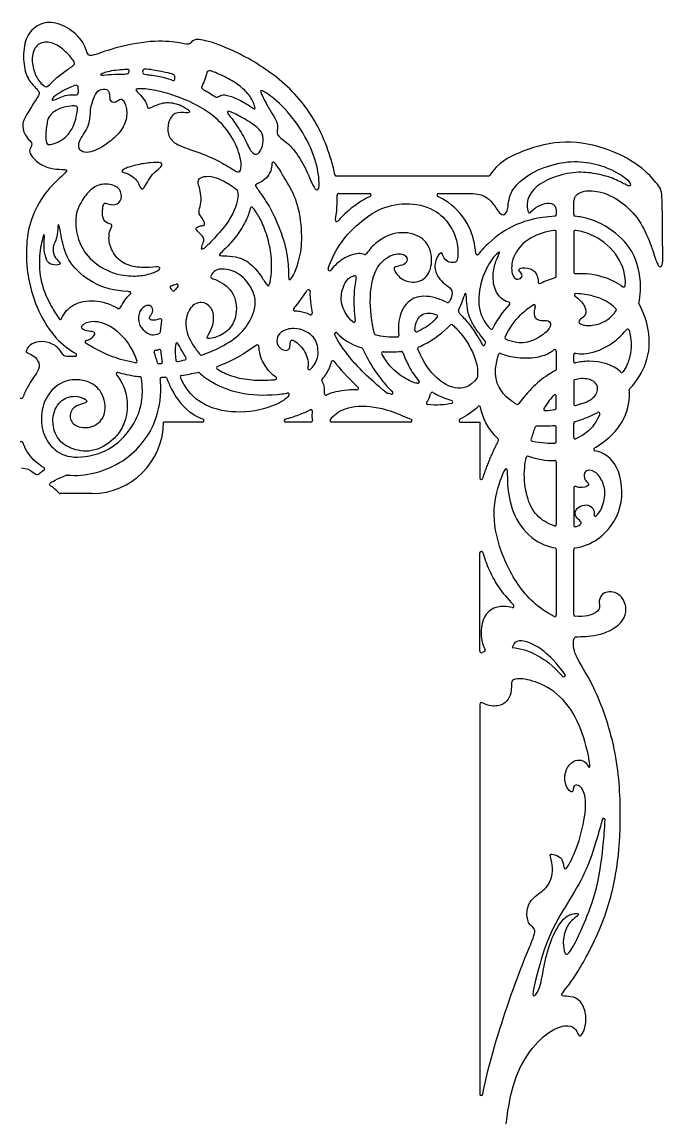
# Model space of a CAD drawing. Header units: millimetres. Extents: x -115 to 95, y -178 to 100.
# Drawn here: x -67.2 to -24.1, y 26.2 to 99.8 of the extents above; entities that cross this region are included whole.
import ezdxf

# ---------------------------------------------------------------- set-up
doc = ezdxf.new("R2010")
doc.units = ezdxf.units.MM
doc.header["$MEASUREMENT"] = 0
doc.layers.add('Layer 03', color=5, linetype='Continuous')

msp = doc.modelspace()

# ---------------------------------------------------------------- linework, layer by layer
at = {"layer": 'Layer 03'}
for p, q in [((-35.83, 89.422), (-46.052, 89.422)), ((-45.898, 88.254), (-43.817, 88.254)), ((-39.184, 88.254), (-37.093, 88.254)), ((-31.261, 87.069), (-31.261, 86.836)), ((-30.093, 86.823), (-30.093, 87.384)), ((-31.261, 82.704), (-31.261, 85.673)), ((-30.093, 85.673), (-30.093, 82.975)), ((-31.261, 77.66), (-31.261, 76.445)), ((-30.093, 76.959), (-30.093, 77.413)), ((-30.093, 75.627), (-30.093, 74.108)), ((-31.261, 73.824), (-31.261, 74.622)), ((-55.059, 72.888), (-57.681, 72.888)), ((-47.765, 72.888), (-49.457, 72.888)), ((-41.069, 72.888), (-46.379, 72.888)), ((-37.705, 72.888), (-36.402, 72.888)), ((-36.402, 72.888), (-36.402, 69.125)), ((-31.261, 71.562), (-31.261, 72.545)), ((-30.093, 71.853), (-30.093, 72.816)), ((-31.261, 70.2), (-31.261, 66.001)), ((-62.481, 68.088), (-64.638, 68.088)), ((-30.093, 68.462), (-30.093, 65.953)), ((-36.402, 57.473), (-36.402, 64.094)), ((-31.261, 64.333), (-31.261, 59.898)), ((-30.093, 59.93), (-30.093, 64.326)), ((-36.402, 53.926), (-36.402, 27.708))]:
    msp.add_line(p, q, dxfattribs=at)
for centre, radius, start, end in [((-46.052, 89.522), 0.1, 191.09359, 270), ((-35.83, 89.522), 0.1, 270, 325.86606), ((-45.898, 88.154), 0.1, 90, 181.51904), ((-43.817, 88.154), 0.1, 295.4309, 90), ((-39.184, 88.154), 0.1, 90, 244.31079), ((-46.022, 86.471), 0.1, 170.48148, 318.99878), ((-31.361, 86.836), 0.1, 273.88116, 360), ((-29.993, 86.823), 0.1, 180, 264.31868), ((-31.361, 85.673), 0.1, 0, 97.48976), ((-29.993, 85.673), 0.1, 81.92294, 180), ((-44.128, 84.251), 0.1, 248.61077, 325.12643), ((-36.578, 84.234), 0.1, 184.1272, 321.97817), ((-54.411, 82.651), 0.1, 156.37478, 253.47026), ((-46.511, 83.161), 0.1, 162.91732, 323.15027), ((-44.823, 82.63), 0.1, 347.59125, 102.98855), ((-31.361, 82.704), 0.1, 287.24032, 360), ((-29.993, 82.975), 0.1, 180, 274.39683), ((-57.143, 81.955), 0.1, 107.09279, 227.01116), ((-57.012, 81.8), 0.1, 213.19463, 323.34925), ((-56.789, 82.07), 0.1, 316.99355, 108.86903), ((-47.928, 81.693), 0.1, 358.60554, 146.28621), ((-32.384, 82.306), 0.1, 179.93769, 295.15697), ((-26.724, 82.071), 0.1, 234.17374, 355.68056), ((-59.982, 81.553), 0.1, 312.05506, 87.67065), ((-29.946, 81.426), 0.1, 88.93503, 238.25096), ((-60.678, 80.611), 0.1, 239.81884, 334.48039), ((-48.839, 80.453), 0.1, 141.12583, 266.52444), ((-38.561, 81.015), 0.1, 243.21131, 329.43576), ((-34.474, 80.847), 0.1, 315.87477, 74.9259), ((-32.767, 80.683), 0.1, 337.74318, 122.41983), ((-27.319, 80.436), 0.1, 325.24771, 45.9161), ((-25.608, 80.857), 0.1, 167.77863, 210.68469), ((-64.625, 79.885), 0.1, 214.69713, 339.14418), ((-57.893, 79.73), 0.1, 350.21644, 108.90217), ((-47.785, 80.2), 0.1, 246.39104, 11.78923), ((-44.886, 79.691), 0.1, 225.84516, 7.68941), ((-39.342, 80.009), 0.1, 317.77741, 69.37986), ((-57.983, 78.964), 0.1, 298.08187, 356.12691), ((-46.081, 78.801), 0.1, 42.53719, 207.46257), ((-43.402, 78.839), 0.1, 193.88163, 254.41104), ((-40.67, 79.053), 0.1, 177.24896, 294.07395), ((-38.304, 79.346), 0.1, 48.24941, 134.71583), ((-35.619, 79.229), 0.1, 224.97537, 333.11412), ((-26.461, 79.038), 0.1, 15.96963, 141.46231), ((-62.851, 78.273), 0.1, 105.06248, 238.68292), ((-51.364, 77.979), 0.1, 2.29614, 126.53459), ((-41.955, 78.704), 0.1, 275.22161, 6.29947), ((-34.615, 78.547), 0.1, 154.73632, 246.07447), ((-63.62, 77.403), 0.1, 270.02906, 58.4551), ((-58.214, 77.619), 0.1, 94.97145, 199.99193), ((-57.97, 77.673), 0.1, 5.12261, 111.7579), ((-55.138, 77.491), 0.1, 220.95009, 289.31082), ((-44.378, 77.789), 0.1, 22.98422, 72.82909), ((-42.912, 77.521), 0.1, 85.89502, 208.00866), ((-41.681, 77.542), 0.1, 19.34058, 96.73371), ((-40.489, 77.843), 0.1, 111.89024, 202.05233), ((-35.052, 77.41), 0.1, 68.31839, 163.49456), ((-31.361, 77.66), 0.1, 0, 125.90828), ((-29.993, 77.413), 0.1, 80.47531, 180), ((-59.559, 76.97), 0.1, 260.35262, 20.48609), ((-57.995, 76.901), 0.1, 194.13124, 274.01747), ((-57.862, 76.911), 0.1, 274.90584, 11.02779), ((-56.756, 77.064), 0.1, 187.08102, 280.50205), ((-56.256, 77.168), 0.1, 283.03347, 32.95065), ((-54.015, 76.535), 0.1, 110.30446, 238.72257), ((-46.286, 76.902), 0.1, 37.20628, 164.1498), ((-29.993, 76.959), 0.1, 180, 282.99748), ((-60.761, 76.123), 0.1, 73.38446, 218.94987), ((-59.264, 75.82), 0.1, 8.15493, 84.24134), ((-57.801, 75.794), 0.1, 93.00901, 185.58864), ((-57.558, 75.809), 0.1, 19.90695, 94.09545), ((-56.452, 75.929), 0.1, 98.27951, 203.44659), ((-55.358, 76.134), 0.1, 48.93444, 103.0875), ((-50.18, 75.841), 0.1, 275.15363, 58.21278), ((-47.88, 76.504), 0.1, 167.47269, 311.35776), ((-31.361, 76.445), 0.1, 297.73048, 0), ((-26.857, 76.323), 0.1, 225.82497, 324.48455), ((-46.943, 75.702), 0.1, 135.12924, 210.73962), ((-44.67, 75.163), 0.1, 270.36614, 46.68547), ((-40.575, 75.591), 0.1, 261.39354, 42.09381), ((-29.993, 75.627), 0.1, 108.80278, 180), ((-26.257, 75.047), 0.1, 136.904, 186.63383), ((-67.238, 74.572), 0.1, 199.19793, 340.80207), ((-49.321, 74.739), 0.1, 320.01339, 99.10675), ((-46.762, 74.798), 0.1, 170.59412, 293.99288), ((-42.615, 74.93), 0.1, 230.83014, 256.45349), ((-42.348, 74.861), 0.1, 254.67325, 48.81766), ((-39.612, 74.791), 0.1, 58.99643, 164.54931), ((-31.361, 74.622), 0.1, 0, 137.38229), ((-47.769, 73.621), 0.1, 349.14815, 117.95864), ((-39.898, 74.174), 0.1, 137.9215, 262.07085), ((-38.319, 74.241), 0.1, 283.74812, 72.73778), ((-36.455, 73.863), 0.1, 11.9427, 134.74545), ((-33.879, 74.168), 0.1, 241.04381, 323.13919), ((-32.005, 73.759), 0.1, 149.26287, 272.45915), ((-31.361, 73.824), 0.1, 278.71568, 360), ((-29.993, 74.108), 0.1, 180, 284.32408), ((-55.059, 72.988), 0.1, 270, 68.20124), ((-49.457, 72.988), 0.1, 105.60994, 270), ((-47.765, 72.988), 0.1, 270, 12.89694), ((-46.379, 72.988), 0.1, 141.1155, 270), ((-41.069, 72.988), 0.1, 270, 69.34058), ((-37.705, 72.988), 0.1, 114.7647, 270), ((-29.993, 72.816), 0.1, 106.32494, 180), ((-28.431, 73.444), 0.1, 336.11431, 117.25543), ((-62.481, 72.888), 4.8, 270, 0), ((-32.589, 72.514), 0.1, 87.09388, 159.17172), ((-31.361, 72.545), 0.1, 0, 95.95668), ((-67.238, 71.478), 0.1, 20.15331, 159.8467), ((-35.238, 71.69), 0.1, 333.07477, 46.82331), ((-32.868, 71.706), 0.1, 162.3528, 259.91653), ((-31.361, 71.562), 0.1, 271.67585, 0), ((-29.993, 71.853), 0.1, 180, 293.07386), ((-28.646, 71.05), 0.1, 121.1597, 261.02747), ((-33.191, 70.494), 0.1, 71.41361, 168.75912), ((-31.361, 70.2), 0.1, 0, 91.03691), ((-65.781, 69.74), 0.1, 300.87876, 59.66272), ((-64.162, 69.225), 0.1, 84.1847, 110.82046), ((-36.302, 69.125), 0.1, 180, 341.92656), ((-29.993, 68.462), 0.1, 64.78343, 180), ((-64.638, 68.188), 0.1, 224.56698, 270), ((-31.361, 66.001), 0.1, 251.72866, 0), ((-29.993, 65.953), 0.1, 180, 285.7678), ((-36.302, 64.094), 0.1, 15.68521, 180), ((-31.361, 64.333), 0.1, 0, 80.36577), ((-29.993, 64.326), 0.1, 98.71548, 180), ((-34.207, 60.522), 0.1, 257.41383, 45.06079), ((-31.361, 59.898), 0.1, 242.38613, 360), ((-29.993, 59.93), 0.1, 180, 263.20473), ((-36.302, 57.473), 0.1, 180, 295.94756), ((-36.141, 57.546), 0.1, 293.1083, 28.96418), ((-30.758, 55.852), 0.1, 221.72462, 35.30915), ((-36.302, 53.926), 0.1, 62.28442, 180), ((-28.08, 46.143), 0.1, 357.20505, 166.0144), ((-36.302, 27.708), 0.1, 180, 349.83919)]:
    msp.add_arc(centre, radius, start, end, dxfattribs=at)
for points, knots in [([(-46.15, 89.503), (-46.214, 89.832), (-46.624, 91.434), (-47.879, 94.194), (-50.798, 96.795), (-53.937, 98.345), (-55.51, 98.693), (-55.789, 98.484), (-55.928, 98.234), (-56.568, 98.401), (-58.423, 98.6), (-61.198, 98.006), (-62.516, 97.482), (-62.799, 97.51), (-63.054, 98.586), (-64.342, 99.606), (-65.504, 99.889), (-66.651, 99.322), (-67.11, 98.273), (-67.11, 96.67), (-66.706, 95.754), (-66.094, 95.201), (-65.981, 94.989), (-66.32, 94.496), (-66.908, 93.518), (-67.238, 92.952), (-67.052, 92.265), (-66.764, 91.878), (-66.443, 91.601), (-66.72, 91.191), (-66.675, 90.891), (-66.088, 90.238), (-65.255, 89.907), (-64.476, 89.875), (-64.119, 89.875), (-64.26, 89.637), (-65.514, 88.555), (-66.602, 86.747), (-66.958, 84.91), (-66.872, 82.544), (-66.128, 80.274), (-65.027, 78.493), (-64.029, 77.771), (-63.568, 77.488)], [8662.187339, 8662.187339, 8662.187339, 8662.187339, 8662.595434, 8664.230189, 8665.864945, 8667.4997, 8669.134455, 8670.76921, 8672.403965, 8674.03872, 8675.673476, 8677.308231, 8678.942986, 8680.577741, 8682.212496, 8683.847251, 8685.482007, 8687.116762, 8688.751517, 8690.386272, 8692.021027, 8693.655782, 8695.290538, 8696.925293, 8698.560048, 8700.194803, 8701.829558, 8703.464313, 8705.099069, 8706.733824, 8708.368579, 8710.003334, 8711.638089, 8713.272844, 8714.9076, 8716.542355, 8718.17711, 8719.811865, 8721.44662, 8723.081375, 8724.716131, 8726.350886, 8727.756677, 8727.756677, 8727.756677, 8727.756677]), ([(-30.093, 87.384), (-30.093, 87.953), (-29.872, 88.314), (-28.927, 88.535), (-27.504, 88.174), (-26.006, 87.012), (-25.127, 85.502), (-24.61, 83.883), (-24.333, 83.204), (-24.05, 83.393), (-24.134, 84.788), (-24.114, 88.347), (-24.278, 88.693), (-25.537, 90.149), (-28.022, 91.45), (-31.043, 91.924), (-33.879, 91.035), (-35.164, 90.327), (-35.747, 89.466)], [8623.251827, 8623.251827, 8623.251827, 8623.251827, 8625.033594, 8626.815362, 8628.597129, 8630.378897, 8632.160664, 8633.942432, 8635.724199, 8637.505967, 8639.287734, 8641.069501, 8642.851269, 8644.633036, 8646.414804, 8648.196571, 8649.978339, 8651.730611, 8651.730611, 8651.730611, 8651.730611]), ([(-43.774, 88.064), (-44.104, 87.907), (-44.861, 87.456), (-45.57, 86.839), (-45.947, 86.406)], [61.46564, 61.46564, 61.46564, 61.46564, 62.479823, 63.878465, 63.878465, 63.878465, 63.878465]), ([(-36.678, 84.226), (-36.723, 84.847), (-37.049, 86.187), (-38.097, 87.427), (-38.979, 87.945), (-39.227, 88.064)], [391.433474, 391.433474, 391.433474, 391.433474, 393.09791, 395.100625, 395.83548, 395.83548, 395.83548, 395.83548]), ([(-46.606, 83.19), (-46.427, 83.773), (-45.777, 85.109), (-44.294, 86.51), (-42.909, 87.428), (-40.838, 87.717), (-39.03, 87), (-38.22, 85.86), (-37.861, 84.877), (-37.873, 83.766), (-38.069, 83.558), (-38.611, 83.662), (-38.877, 83.963), (-38.958, 84.414), (-39.347, 83.94), (-39.509, 83.165), (-39.121, 82.46), (-38.604, 82.034), (-38.273, 81.841), (-38.238, 81.364), (-38.475, 80.964)], [619.71289, 619.71289, 619.71289, 619.71289, 620.711412, 622.159163, 623.606913, 625.054664, 626.502415, 627.950166, 629.397916, 630.845667, 632.293418, 633.741168, 635.188919, 636.63667, 638.08442, 639.532171, 640.979922, 642.427673, 643.875423, 644.935618, 644.935618, 644.935618, 644.935618]), ([(-59.978, 81.653), (-60.007, 81.654), (-60.997, 81.7), (-62.477, 82.127), (-64.126, 83.577), (-64.541, 85.17), (-64.7, 86.249), (-64.793, 86.156), (-64.821, 85.213), (-65.184, 84.705), (-65.049, 83.968), (-64.676, 83.678), (-64.559, 83.435), (-65.234, 83.424), (-65.58, 83.729), (-65.731, 84.538), (-65.7, 85.064), (-65.689, 85.505), (-65.752, 85.558), (-66.089, 84.097), (-65.991, 82.252), (-65.389, 80.936), (-64.894, 80.098), (-64.707, 79.829)], [329.823226, 329.823226, 329.823226, 329.823226, 329.861557, 331.172939, 332.48432, 333.795702, 335.107083, 336.418465, 337.729847, 339.041228, 340.35261, 341.663991, 342.975373, 344.286754, 345.598136, 346.909517, 348.220899, 349.53228, 350.843662, 352.155044, 353.466425, 354.777807, 355.438023, 355.438023, 355.438023, 355.438023]), ([(-31.354, 86.736), (-31.639, 86.717), (-32.815, 86.585), (-34.526, 86.049), (-35.894, 84.883), (-36.395, 84.305), (-36.499, 84.172)], [424.047964, 424.047964, 424.047964, 424.047964, 424.681649, 426.687438, 428.693228, 429.294117, 429.294117, 429.294117, 429.294117]), ([(-25.706, 80.878), (-25.648, 81.147), (-25.511, 82.21), (-25.865, 84.264), (-27.436, 85.852), (-28.855, 86.571), (-29.848, 86.708), (-30.003, 86.723)], [8615.444204, 8615.444204, 8615.444204, 8615.444204, 8616.15978, 8618.16557, 8620.17136, 8622.177149, 8622.538536, 8622.538536, 8622.538536, 8622.538536]), ([(-43.499, 78.815), (-43.69, 79.59), (-43.907, 81.551), (-43.371, 83.484), (-42.268, 84.239), (-41.361, 84.216), (-41.234, 83.67), (-41.605, 83.414), (-42.175, 83.344), (-42.209, 83.135), (-41.733, 82.438), (-40.653, 82.171), (-39.723, 82.752), (-39.542, 84.287), (-40.26, 85.446), (-41.859, 85.77), (-43.174, 85.212), (-43.836, 84.494), (-44.045, 84.194)], [653.566252, 653.566252, 653.566252, 653.566252, 654.810188, 656.215623, 657.621059, 659.026494, 660.43193, 661.837365, 663.2428, 664.648236, 666.053671, 667.459107, 668.864542, 670.269978, 671.675413, 673.080849, 674.486284, 675.301586, 675.301586, 675.301586, 675.301586]), ([(-31.374, 85.772), (-31.946, 85.697), (-33.236, 85.315), (-34.317, 83.954), (-34.273, 82.737), (-33.937, 82.414), (-33.557, 82.576), (-33.544, 82.866), (-33.86, 83.104), (-33.654, 83.297), (-32.764, 83.22), (-32.501, 82.688), (-32.484, 82.351), (-32.484, 82.306)], [162.079559, 162.079559, 162.079559, 162.079559, 162.914089, 164.003648, 165.093207, 166.182765, 167.272324, 168.361883, 169.451442, 170.541, 171.630559, 172.720118, 172.886136, 172.886136, 172.886136, 172.886136]), ([(-26.624, 82.064), (-26.573, 82.733), (-26.96, 84.073), (-28.443, 85.385), (-29.547, 85.711), (-29.979, 85.772)], [146.823554, 146.823554, 146.823554, 146.823554, 147.881017, 148.970576, 149.628503, 149.628503, 149.628503, 149.628503]), ([(-44.164, 84.158), (-44.275, 84.202), (-44.684, 84.264), (-45.522, 83.983), (-46.194, 83.416), (-46.431, 83.101)], [614.917096, 614.917096, 614.917096, 614.917096, 615.901625, 617.90434, 619.43323, 619.43323, 619.43323, 619.43323]), ([(-34.448, 80.943), (-34.51, 80.96), (-34.919, 81.099), (-35.429, 81.691), (-35.567, 82.779), (-35.344, 83.757), (-34.994, 84.375), (-35.179, 84.313), (-35.97, 83.441), (-36.611, 81.435), (-36.377, 80.013), (-35.9, 79.368), (-35.69, 79.158)], [107.37987, 107.37987, 107.37987, 107.37987, 107.565004, 108.654563, 109.744121, 110.83368, 111.923239, 113.012798, 114.102356, 115.191915, 116.281474, 116.936668, 116.936668, 116.936668, 116.936668]), ([(-54.44, 82.555), (-54.328, 82.522), (-53.797, 82.325), (-52.789, 81.591), (-52.7, 79.854), (-53.462, 78.813), (-54.56, 78.457), (-54.875, 78.505), (-54.421, 79.113), (-54.257, 79.847), (-54.412, 80.63), (-55.107, 81.065), (-55.938, 80.688), (-56.334, 79.413), (-55.9, 78.318), (-55.398, 77.637), (-55.214, 77.425)], [-238.493318, -238.493318, -238.493318, -238.493318, -238.107225, -236.686147, -235.265068, -233.84399, -232.422912, -231.001834, -229.580755, -228.159677, -226.738599, -225.317521, -223.896442, -222.475364, -221.054286, -220.36683, -220.36683, -220.36683, -220.36683]), ([(-55.105, 77.397), (-54.592, 77.576), (-53.493, 78.059), (-52.244, 78.982), (-51.579, 80.198), (-51.452, 81.059), (-51.704, 81.871), (-52.482, 82.91), (-53.745, 83.299), (-54.335, 83.075), (-54.503, 82.691)], [-248.889185, -248.889185, -248.889185, -248.889185, -247.793634, -246.482253, -245.170871, -243.85949, -242.548108, -241.236727, -239.925345, -238.719401, -238.719401, -238.719401, -238.719401]), ([(-44.956, 79.62), (-45.12, 79.779), (-45.558, 80.307), (-45.843, 81.253), (-45.483, 82.373), (-45.142, 82.65), (-44.881, 82.719), (-44.845, 82.727)], [65.563785, 65.563785, 65.563785, 65.563785, 66.521094, 68.523809, 70.526524, 72.52924, 72.839586, 72.839586, 72.839586, 72.839586]), ([(-44.725, 82.608), (-44.805, 82.247), (-44.913, 81.339), (-44.864, 80.279), (-44.787, 79.705)], [73.382216, 73.382216, 73.382216, 73.382216, 74.137049, 75.151713, 75.151713, 75.151713, 75.151713]), ([(-29.985, 82.875), (-29.281, 82.929), (-28.149, 82.761), (-27.164, 82.266), (-26.782, 81.99)], [142.825069, 142.825069, 142.825069, 142.825069, 144.948128, 146.611485, 146.611485, 146.611485, 146.611485]), ([(-64.532, 79.85), (-64.461, 80.034), (-64.15, 80.546), (-63.153, 81.133), (-61.78, 81.027), (-60.995, 80.68), (-60.728, 80.525)], [355.81738, 355.81738, 355.81738, 355.81738, 356.537147, 357.836175, 359.135203, 359.810713, 359.810713, 359.810713, 359.810713]), ([(-47.828, 81.69), (-47.835, 81.39), (-47.81, 80.911), (-47.725, 80.405), (-47.687, 80.221)], [87.029614, 87.029614, 87.029614, 87.029614, 87.735149, 88.132978, 88.132978, 88.132978, 88.132978]), ([(-38.606, 80.925), (-38.87, 81.058), (-39.717, 81.391), (-40.928, 81.387), (-41.812, 80.357), (-41.916, 79.256), (-41.856, 78.715)], [645.086108, 645.086108, 645.086108, 645.086108, 645.992095, 648.026803, 650.061511, 651.838084, 651.838084, 651.838084, 651.838084]), ([(-29.999, 81.341), (-29.968, 81.322), (-29.678, 81.129), (-29.241, 80.587), (-29.247, 80.063), (-29.678, 79.811), (-29.796, 79.583), (-29.61, 79.455), (-29.415, 79.414), (-29.219, 79.374), (-28.623, 79.338), (-27.709, 79.753), (-27.288, 80.305), (-27.236, 80.379)], [-95.955775, -95.955775, -95.955775, -95.955775, -95.829565, -94.740006, -93.650448, -92.560889, -91.47133, -90.381771, -90.381771, -90.381771, -89.292213, -88.202654, -88.044155, -88.044155, -88.044155, -88.044155]), ([(-27.249, 80.508), (-27.375, 80.63), (-27.859, 81.035), (-28.7, 81.379), (-29.506, 81.518), (-29.945, 81.526)], [-87.903362, -87.903362, -87.903362, -87.903362, -87.240521, -85.490965, -84.025636, -84.025636, -84.025636, -84.025636]), ([(-57.925, 79.824), (-57.973, 79.808), (-58.257, 79.723), (-58.615, 79.737), (-58.674, 79.946), (-58.361, 80.253), (-58.433, 80.749), (-58.974, 80.762), (-59.405, 80.194), (-59.379, 79.441), (-58.894, 78.886), (-58.361, 78.649), (-57.936, 78.876)], [54.594539, 54.594539, 54.594539, 54.594539, 54.750341, 55.556623, 56.362905, 57.169187, 57.975469, 58.781751, 59.588033, 60.394315, 61.200597, 61.977347, 61.977347, 61.977347, 61.977347]), ([(-47.825, 80.109), (-48.051, 80.208), (-48.391, 80.307), (-48.742, 80.346), (-48.845, 80.353)], [85.0809502, 85.0809502, 85.0809502, 85.0809502, 85.7144295, 85.9813711, 85.9813711, 85.9813711, 85.9813711]), ([(-34.705, 78.59), (-34.703, 78.595), (-34.403, 79.23), (-33.907, 79.947), (-33.128, 80.573), (-32.821, 80.768)], [71.536602, 71.536602, 71.536602, 71.536602, 71.551405, 73.300961, 74.28262, 74.28262, 74.28262, 74.28262]), ([(-32.675, 80.645), (-32.768, 80.416), (-32.781, 79.925), (-32.44, 79.688), (-31.86, 79.751), (-31.601, 79.563), (-31.711, 79.069), (-32.786, 78.304), (-33.728, 78.138), (-34.415, 78.349), (-34.656, 78.456)], [63.335767, 63.335767, 63.335767, 63.335767, 64.243322, 65.33288, 66.422439, 67.511998, 68.601557, 69.691115, 70.780674, 71.377187, 71.377187, 71.377187, 71.377187]), ([(-26.33, 75.115), (-25.817, 75.664), (-25.013, 76.979), (-24.925, 78.901), (-25.382, 80.28), (-25.694, 80.806)], [8607.954545, 8607.954545, 8607.954545, 8607.954545, 8610.256348, 8613.158149, 8615.362775, 8615.362775, 8615.362775, 8615.362775]), ([(-62.877, 78.369), (-62.825, 78.383), (-62.561, 78.472), (-62.284, 78.749), (-62.275, 78.979), (-62.886, 78.997), (-63.191, 79.154), (-63.228, 79.376), (-62.554, 79.803), (-61.055, 79.4), (-59.987, 78.178), (-59.584, 77.323), (-59.465, 77.005)], [-15.945105, -15.945105, -15.945105, -15.945105, -15.648681, -14.349653, -13.050626, -11.751598, -10.45257, -9.153542, -7.854514, -6.555486, -5.256458, -4.469905, -4.469905, -4.469905, -4.469905]), ([(-40.77, 79.058), (-40.745, 79.58), (-40.429, 80.271), (-39.682, 80.244), (-39.306, 80.103)], [47.556573, 47.556573, 47.556573, 47.556573, 49.566643, 51.233719, 51.233719, 51.233719, 51.233719]), ([(-47.814, 76.429), (-47.793, 76.447), (-47.539, 76.682), (-47.192, 77.289), (-47.369, 78.494), (-48.132, 79.048), (-48.889, 79.246), (-49.842, 79.036), (-50.19, 78.307), (-49.778, 77.703), (-49.186, 77.667), (-49.151, 78.186), (-49.137, 78.578), (-48.258, 77.899), (-47.913, 77.057), (-47.957, 76.617), (-47.978, 76.525)], [-232.855126, -232.855126, -232.855126, -232.855126, -232.734462, -231.313384, -229.892306, -228.471228, -227.050149, -225.629071, -224.207993, -222.786915, -221.365836, -219.944758, -218.52368, -217.102602, -215.681524, -215.285387, -215.285387, -215.285387, -215.285387]), ([(-46.007, 78.869), (-45.592, 78.417), (-45.029, 78.103), (-44.389, 77.897), (-44.348, 77.885)], [125.184308, 125.184308, 125.184308, 125.184308, 126.964263, 127.083162, 127.083162, 127.083162, 127.083162]), ([(-40.526, 77.936), (-40.391, 77.99), (-39.659, 78.325), (-38.879, 78.917), (-38.375, 79.417)], [106.680078, 106.680078, 106.680078, 106.680078, 107.044293, 108.646786, 108.646786, 108.646786, 108.646786]), ([(-38.238, 79.421), (-38.023, 79.229), (-37.338, 78.505), (-36.579, 77.097), (-36.537, 76.178), (-36.583, 75.868)], [108.797698, 108.797698, 108.797698, 108.797698, 109.695845, 111.730553, 112.930043, 112.930043, 112.930043, 112.930043]), ([(-29.976, 77.512), (-29.801, 77.483), (-29.121, 77.432), (-28.281, 77.709), (-27.713, 78.061), (-27.286, 78.325), (-26.877, 78.677), (-26.539, 79.1)], [161.75283, 161.75283, 161.75283, 161.75283, 162.553752, 164.559542, 164.559542, 164.559542, 166.068584, 166.068584, 166.068584, 166.068584]), ([(-26.365, 79.065), (-26.321, 78.911), (-26.197, 78.316), (-26.224, 77.431), (-26.55, 76.582), (-26.776, 76.265)], [153.59391, 153.59391, 153.59391, 153.59391, 154.229364, 155.97892, 156.816664, 156.816664, 156.816664, 156.816664]), ([(-63.62, 77.303), (-63.704, 77.302), (-64.082, 77.293), (-64.423, 77.253), (-64.646, 77.86), (-65.461, 78.329), (-66.261, 78.297), (-66.778, 78.016), (-66.933, 77.635), (-66.917, 77.551), (-66.367, 77.364), (-66.011, 76.871), (-66.037, 76.358), (-66.751, 75.462), (-67.054, 74.795), (-67.143, 74.539)], [8728.015729, 8728.015729, 8728.015729, 8728.015729, 8728.349574, 8729.648602, 8730.947629, 8732.246657, 8733.545685, 8734.844713, 8736.143741, 8737.442769, 8738.741797, 8740.040825, 8741.339853, 8742.638881, 8743.387437, 8743.387437, 8743.387437, 8743.387437]), ([(-59.576, 76.871), (-60.116, 76.963), (-61.314, 77.311), (-62.172, 77.757), (-62.791, 78.119), (-62.903, 78.187)], [-4.260232, -4.260232, -4.260232, -4.260232, -3.193598, -1.882216, -1.596672, -1.596672, -1.596672, -1.596672]), ([(-56.172, 77.222), (-56.322, 77.453), (-56.621, 78.017), (-56.795, 78.324), (-56.906, 78.054), (-56.895, 77.369), (-56.855, 77.051)], [-176.63489, -176.63489, -176.63489, -176.63489, -175.787327, -174.366249, -172.94517, -171.911263, -171.911263, -171.911263, -171.911263]), ([(-51.424, 78.06), (-52.219, 77.471), (-53.103, 76.989), (-53.982, 76.653), (-54.05, 76.628)], [-133.359302, -133.359302, -133.359302, -133.359302, -132.147761, -132.047281, -132.047281, -132.047281, -132.047281]), ([(-42.678, 74.853), (-43.925, 75.869), (-45.117, 77.094), (-45.905, 78.248), (-46.169, 78.755)], [130.634287, 130.634287, 130.634287, 130.634287, 131.825082, 132.722173, 132.722173, 132.722173, 132.722173]), ([(-41.946, 78.604), (-42.222, 78.579), (-42.76, 78.597), (-43.21, 78.682), (-43.429, 78.743)], [651.997045, 651.997045, 651.997045, 651.997045, 652.684567, 653.460608, 653.460608, 653.460608, 653.460608]), ([(-57.871, 77.682), (-57.866, 77.625), (-57.84, 77.373), (-57.801, 77.122), (-57.764, 76.93)], [121.7777023, 121.7777023, 121.7777023, 121.7777023, 121.8705471, 122.1904139, 122.1904139, 122.1904139, 122.1904139]), ([(-50.127, 75.926), (-50.356, 76.068), (-50.778, 76.503), (-51.184, 77.232), (-51.258, 77.833), (-51.264, 77.983)], [-127.728168, -127.728168, -127.728168, -127.728168, -126.333441, -124.912363, -124.462792, -124.462792, -124.462792, -124.462792]), ([(-44.286, 77.828), (-44.182, 77.585), (-43.776, 76.764), (-42.987, 75.655), (-42.492, 75.12), (-42.282, 74.937)], [127.170158, 127.170158, 127.170158, 127.170158, 127.721816, 129.127252, 130.120575, 130.120575, 130.120575, 130.120575]), ([(-40.59, 75.492), (-40.602, 75.493), (-40.835, 75.531), (-41.074, 75.626), (-41.384, 75.804), (-41.693, 75.982), (-42.287, 76.385), (-42.832, 77.159), (-43, 77.474)], [137.766549, 137.766549, 137.766549, 137.766549, 137.842989, 139.248425, 139.248425, 139.248425, 140.65386, 141.375355, 141.375355, 141.375355, 141.375355]), ([(-42.904, 77.621), (-42.706, 77.607), (-42.298, 77.595), (-41.898, 77.617), (-41.693, 77.641)], [133.874611, 133.874611, 133.874611, 133.874611, 134.413429, 134.981882, 134.981882, 134.981882, 134.981882]), ([(-41.586, 77.575), (-41.472, 77.249), (-41.154, 76.534), (-40.77, 75.955), (-40.501, 75.658)], [135.116959, 135.116959, 135.116959, 135.116959, 136.180687, 137.520981, 137.520981, 137.520981, 137.520981]), ([(-36.583, 75.868), (-37.072, 75.186), (-38.144, 75.034), (-39.26, 75.724), (-40.173, 76.798), (-40.581, 77.806)], [112.930043, 112.930043, 112.930043, 112.930043, 114.875368, 116.820693, 118.708085, 118.708085, 118.708085, 118.708085]), ([(-35.015, 77.503), (-34.653, 77.359), (-33.744, 77.144), (-32.303, 77.236), (-31.707, 77.534), (-31.467, 77.706), (-31.419, 77.741)], [109.11381, 109.11381, 109.11381, 109.11381, 110.585158, 112.590948, 114.596738, 115.152304, 115.152304, 115.152304, 115.152304]), ([(-47.014, 75.773), (-46.795, 75.992), (-46.576, 76.356), (-46.421, 76.792), (-46.382, 76.93)], [122.740176, 122.740176, 122.740176, 122.740176, 123.589786, 123.962127, 123.962127, 123.962127, 123.962127]), ([(-26.927, 76.252), (-26.937, 76.262), (-27.416, 76.717), (-28.484, 77.088), (-29.669, 76.931), (-29.97, 76.861)], [156.988858, 156.988858, 156.988858, 156.988858, 157.054571, 159.956373, 160.94109, 160.94109, 160.94109, 160.94109]), ([(-60.839, 76.06), (-60.728, 75.924), (-60.372, 75.404), (-60.069, 74.459), (-60.14, 73.142), (-60.531, 72.366), (-60.756, 72.074)], [246.667085, 246.667085, 246.667085, 246.667085, 247.158515, 248.457543, 249.756571, 250.674991, 250.674991, 250.674991, 250.674991]), ([(-59.254, 75.92), (-59.363, 75.931), (-59.88, 75.994), (-60.368, 76.11), (-60.732, 76.219)], [284.460056, 284.460056, 284.460056, 284.460056, 284.685006, 285.5393, 285.5393, 285.5393, 285.5393]), ([(-49.244, 74.675), (-49.44, 74.441), (-50.156, 73.938), (-52.485, 73.37), (-55.081, 73.898), (-56.108, 75.029), (-56.459, 75.693), (-56.544, 75.89)], [236.011019, 236.011019, 236.011019, 236.011019, 237.04122, 238.462298, 239.883377, 241.304455, 241.906248, 241.906248, 241.906248, 241.906248]), ([(-55.293, 76.21), (-55.033, 75.984), (-54.207, 75.387), (-52.377, 74.669), (-50.428, 74.682), (-49.463, 74.817), (-49.337, 74.838)], [231.898686, 231.898686, 231.898686, 231.898686, 232.707161, 234.128239, 235.549317, 235.768255, 235.768255, 235.768255, 235.768255]), ([(-54.067, 76.449), (-53.752, 76.258), (-52.925, 75.879), (-52.185, 75.763), (-51.724, 75.727), (-51.263, 75.692), (-50.763, 75.691), (-50.202, 75.739), (-50.171, 75.742)], [-131.823149, -131.823149, -131.823149, -131.823149, -130.901019, -129.479941, -129.479941, -129.479941, -128.058862, -127.977853, -127.977853, -127.977853, -127.977853]), ([(-33.928, 74.08), (-34.032, 74.138), (-34.67, 74.535), (-35.29, 75.219), (-35.355, 76.137)], [120.108112, 120.108112, 120.108112, 120.108112, 120.349196, 121.577761, 121.577761, 121.577761, 121.577761]), ([(-31.314, 76.357), (-31.439, 76.291), (-32.371, 75.758), (-33.143, 74.982), (-33.799, 74.108)], [116.695316, 116.695316, 116.695316, 116.695316, 117.124568, 119.964828, 119.964828, 119.964828, 119.964828]), ([(-64.722, 71.731), (-64.75, 71.769), (-64.999, 72.135), (-65.279, 73.136), (-64.7, 74.398), (-63.649, 74.735), (-62.749, 74.39), (-62.869, 74.126), (-63.797, 74.005), (-64.089, 73.123), (-63.565, 72.526), (-62.407, 72.44), (-61.437, 73.358), (-61.759, 74.996), (-62.73, 75.714), (-64.222, 75.817), (-65.367, 75.001), (-65.945, 73.732), (-65.902, 72.29), (-65.22, 71.058), (-63.872, 70.344), (-61.477, 70.793), (-59.89, 72.251), (-59.16, 73.812), (-59.1, 74.597), (-59.105, 75.02), (-59.108, 75.278), (-59.124, 75.549), (-59.165, 75.835)], [254.795837, 254.795837, 254.795837, 254.795837, 254.952682, 256.25171, 257.550738, 258.849766, 260.148794, 261.447822, 262.74685, 264.045877, 265.344905, 266.643933, 267.942961, 269.241989, 270.541017, 271.840045, 273.139073, 274.438101, 275.737129, 277.036156, 278.335184, 279.634212, 280.93324, 282.232268, 283.531296, 283.531296, 283.531296, 284.32726, 284.32726, 284.32726, 284.32726]), ([(-64.151, 69.324), (-63.56, 69.264), (-62.215, 69.375), (-60.334, 70.217), (-58.966, 71.522), (-58.063, 73.12), (-57.815, 74.78), (-57.895, 75.724), (-57.901, 75.784)], [283.616873, 283.616873, 283.616873, 283.616873, 284.816721, 286.115749, 287.414777, 288.713805, 290.012833, 290.100132, 290.100132, 290.100132, 290.100132]), ([(-57.464, 75.843), (-57.368, 75.579), (-56.932, 74.573), (-56.134, 73.621), (-55.265, 73.178), (-55.022, 73.081)], [266.351638, 266.351638, 266.351638, 266.351638, 266.82807, 268.249148, 268.755447, 268.755447, 268.755447, 268.755447]), ([(-46.861, 74.814), (-46.834, 74.974), (-46.847, 75.266), (-46.962, 75.538), (-47.029, 75.651)], [121.514681, 121.514681, 121.514681, 121.514681, 122.123983, 122.608211, 122.608211, 122.608211, 122.608211]), ([(-29.968, 74.011), (-29.685, 74.083), (-28.969, 74.305), (-28.407, 74.84), (-28.518, 75.669), (-29.4, 75.864), (-29.884, 75.77), (-30.025, 75.721)], [-81.54557, -81.54557, -81.54557, -81.54557, -80.745101, -79.322491, -77.899881, -76.477272, -75.911, -75.911, -75.911, -75.911]), ([(-44.67, 75.063), (-44.886, 75.061), (-45.697, 75.024), (-46.349, 74.872), (-46.721, 74.707)], [119.288829, 119.288829, 119.288829, 119.288829, 119.806088, 121.29931, 121.29931, 121.29931, 121.29931]), ([(-39.973, 74.241), (-39.888, 74.335), (-39.8, 74.524), (-39.728, 74.747), (-39.709, 74.817)], [76.158106, 76.158106, 76.158106, 76.158106, 77.003677, 77.398934, 77.398934, 77.398934, 77.398934]), ([(-31.434, 74.69), (-31.64, 74.466), (-31.868, 74.176), (-32.068, 73.848), (-32.091, 73.81)], [-7.7253031, -7.7253031, -7.7253031, -7.7253031, -7.076011, -6.9922796, -6.9922796, -6.9922796, -6.9922796]), ([(-28.697, 71.136), (-28.663, 71.157), (-27.972, 71.582), (-26.802, 72.592), (-26.314, 74.105), (-26.339, 74.889), (-26.356, 75.035)], [8601.227875, 8601.227875, 8601.227875, 8601.227875, 8601.380755, 8604.282556, 8607.184358, 8607.86775, 8607.86775, 8607.86775, 8607.86775]), ([(-49.484, 73.084), (-49.16, 73.175), (-48.532, 73.38), (-48.036, 73.593), (-47.816, 73.709)], [192.309184, 192.309184, 192.309184, 192.309184, 192.893991, 193.515245, 193.515245, 193.515245, 193.515245]), ([(-46.456, 73.051), (-46.35, 73.184), (-45.965, 73.63), (-44.698, 74.11), (-42.597, 73.789), (-41.506, 73.26), (-41.034, 73.082)], [82.425538, 82.425538, 82.425538, 82.425538, 83.359375, 85.394083, 87.42879, 88.841853, 88.841853, 88.841853, 88.841853]), ([(-35.169, 71.763), (-35.253, 71.842), (-35.814, 72.41), (-36.194, 73.116), (-36.357, 73.883)], [197.664054, 197.664054, 197.664054, 197.664054, 198.045819, 200.317882, 200.317882, 200.317882, 200.317882]), ([(-47.671, 73.602), (-47.677, 73.57), (-47.71, 73.362), (-47.701, 73.16), (-47.667, 73.01)], [188.965612, 188.965612, 188.965612, 188.965612, 189.14985, 190.150011, 190.150011, 190.150011, 190.150011]), ([(-30.021, 72.912), (-29.889, 72.951), (-29.354, 73.122), (-28.843, 73.344), (-28.477, 73.533)], [51.223354, 51.223354, 51.223354, 51.223354, 51.562619, 52.610183, 52.610183, 52.610183, 52.610183]), ([(-28.339, 73.403), (-28.654, 72.694), (-29.18, 72.163), (-29.75, 71.847), (-29.954, 71.761)], [47.280999, 47.280999, 47.280999, 47.280999, 49.028573, 49.926185, 49.926185, 49.926185, 49.926185]), ([(-32.682, 72.55), (-32.777, 72.301), (-32.871, 72.027), (-32.956, 71.761), (-32.964, 71.736)], [22.8757162, 22.8757162, 22.8757162, 22.8757162, 23.3607783, 23.4110909, 23.4110909, 23.4110909, 23.4110909]), ([(-65.731, 69.826), (-65.801, 69.867), (-66.334, 70.205), (-66.831, 70.779), (-67.092, 71.371), (-67.144, 71.513)], [206.652465, 206.652465, 206.652465, 206.652465, 206.841046, 208.140074, 208.539461, 208.539461, 208.539461, 208.539461]), ([(-60.756, 72.074), (-60.85, 71.954), (-61.311, 71.444), (-62.517, 70.768), (-63.946, 71.069), (-64.519, 71.457), (-64.722, 71.731)], [250.674991, 250.674991, 250.674991, 250.674991, 251.055599, 252.354626, 253.653654, 254.795837, 254.795837, 254.795837, 254.795837]), ([(-30.008, 64.425), (-29.486, 64.505), (-28.246, 64.941), (-26.625, 66.998), (-26.965, 70.155), (-28.105, 70.864), (-28.661, 70.952)], [8595.731137, 8595.731137, 8595.731137, 8595.731137, 8596.782056, 8598.204665, 8599.627275, 8600.98376, 8600.98376, 8600.98376, 8600.98376]), ([(-31.392, 65.906), (-31.478, 65.934), (-31.924, 66.104), (-32.743, 66.628), (-33.349, 68.032), (-33.463, 69.438), (-33.334, 70.286), (-33.289, 70.513)], [-10.373485, -10.373485, -10.373485, -10.373485, -10.028902, -8.606292, -7.183683, -5.761073, -5.256209, -5.256209, -5.256209, -5.256209]), ([(-67.238, 69.802), (-66.877, 69.795), (-66.439, 69.512), (-66.208, 69.324), (-66.074, 69.366), (-65.89, 69.559), (-65.73, 69.654)], [204.281809, 204.281809, 204.281809, 204.281809, 204.854571, 205.427333, 206.000094, 206.445148, 206.445148, 206.445148, 206.445148]), ([(-64.709, 68.118), (-64.928, 68.34), (-65.198, 68.563), (-65.532, 68.701), (-64.877, 69.06), (-64.197, 69.318)], [281.429181, 281.429181, 281.429181, 281.429181, 282.125187, 282.851692, 283.570385, 283.570385, 283.570385, 283.570385]), ([(-31.407, 59.81), (-32.498, 60.38), (-33.986, 61.851), (-35.398, 64.996), (-35.541, 67.624), (-34.689, 69.875), (-34.525, 69.793), (-34.59, 68.346), (-34.081, 66.258), (-32.763, 64.854), (-31.749, 64.501), (-31.344, 64.432)], [118.999306, 118.999306, 118.999306, 118.999306, 120.361861, 121.784471, 123.207081, 124.629691, 126.0523, 127.47491, 128.89752, 130.32013, 131.193353, 131.193353, 131.193353, 131.193353]), ([(-29.966, 65.857), (-29.883, 65.881), (-29.587, 65.989), (-29.532, 66.202), (-29.877, 66.364), (-30.093, 66.892), (-29.64, 67.293), (-29.104, 67.359), (-28.698, 67.054), (-28.738, 66.648), (-28.688, 66.496), (-28.302, 66.78), (-27.887, 68.008), (-28.111, 68.872), (-28.625, 69.654), (-29.386, 69.695), (-29.427, 69.06), (-29.152, 68.831), (-28.977, 68.615), (-29.557, 68.425), (-29.866, 68.512), (-29.95, 68.552)], [-121.030367, -121.030367, -121.030367, -121.030367, -120.572764, -119.150154, -117.727545, -116.304935, -114.882325, -113.459716, -112.037106, -110.614496, -109.191886, -107.769277, -106.346667, -104.924057, -103.501447, -102.078838, -100.656228, -99.233618, -97.811009, -96.388399, -95.795918, -95.795918, -95.795918, -95.795918]), ([(-36.206, 64.121), (-36.097, 63.733), (-35.706, 62.646), (-34.993, 61.448), (-34.136, 60.593)], [-146.7734, -146.7734, -146.7734, -146.7734, -145.320749, -142.695498, -142.695498, -142.695498, -142.695498]), ([(-36.305, 3.191), (-35.641, 3.209), (-34.752, 3.62), (-33.96, 5.094), (-33.443, 10.696), (-34.216, 15.086), (-34.105, 15.181), (-33.771, 15.325), (-33.75, 15.92), (-33.56, 15.92), (-33.369, 15.59), (-33.009, 15.38), (-32.448, 15.44), (-32.078, 15.8), (-31.718, 15.71), (-30.877, 15.89), (-30.266, 16.601), (-30.286, 17.692), (-30.646, 18.283), (-30.737, 18.112), (-30.817, 17.622), (-31.47, 17.293), (-32.556, 17.659), (-33.675, 19.281), (-34.523, 21.71), (-34.832, 24.738), (-34.257, 28.446), (-33.112, 30.697), (-31.531, 32.137), (-30.382, 32.406), (-29.867, 32.008), (-29.802, 31.633), (-29.598, 31.568), (-29.298, 32.116), (-29.223, 33.103), (-29.588, 34.016), (-30.275, 34.305), (-30.974, 34.271), (-30.869, 34.491), (-29.751, 35.885), (-27.914, 39.455), (-27.103, 42.933), (-26.875, 46.283), (-27.128, 50.913), (-28.782, 55.458), (-30.137, 57.233), (-30.134, 58.48), (-29.861, 58.443), (-28.056, 58.527), (-26.361, 59.655), (-26.707, 61.317), (-27.934, 61.612), (-28.454, 61.003), (-28.319, 60.454), (-28.411, 60.102), (-29.345, 59.753), (-30.005, 59.831)], [8508.977054, 8508.977054, 8508.977054, 8508.977054, 8510.428963, 8511.95062, 8513.472277, 8514.993934, 8516.515591, 8518.037248, 8519.558905, 8521.080562, 8522.602219, 8524.123876, 8525.645533, 8527.16719, 8528.688847, 8530.210504, 8531.732161, 8533.253818, 8534.775476, 8536.297133, 8537.81879, 8539.340447, 8540.862104, 8542.383761, 8543.905418, 8545.427075, 8546.948732, 8548.470389, 8549.992046, 8551.513703, 8553.03536, 8554.557017, 8556.078674, 8557.600331, 8559.121989, 8560.643646, 8562.165303, 8563.68696, 8565.208617, 8566.730274, 8568.251931, 8569.773588, 8571.295245, 8572.816902, 8574.338559, 8575.860216, 8577.381873, 8578.90353, 8580.425187, 8581.946844, 8583.468502, 8584.990159, 8586.511816, 8588.033473, 8589.55513, 8591.012749, 8591.012749, 8591.012749, 8591.012749]), ([(-34.228, 60.425), (-34.609, 60.51), (-35.343, 60.515), (-36.129, 59.996), (-36.402, 58.728), (-36.236, 57.969), (-36.085, 57.652), (-36.053, 57.595)], [-142.437805, -142.437805, -142.437805, -142.437805, -141.444354, -140.140284, -138.836214, -137.532144, -137.216116, -137.216116, -137.216116, -137.216116]), ([(-30.676, 55.91), (-31.26, 56.733), (-32.398, 57.804), (-33.446, 58.224), (-34.055, 58.183), (-34.174, 57.855), (-34.233, 57.721)], [60.102572, 60.102572, 60.102572, 60.102572, 60.954229, 62.258299, 63.562368, 64.405457, 64.405457, 64.405457, 64.405457]), ([(-34.233, 57.721), (-33.67, 57.677), (-32.792, 57.44), (-31.513, 56.548), (-30.833, 55.785)], [64.405457, 64.405457, 64.405457, 64.405457, 66.985474, 68.815197, 68.815197, 68.815197, 68.815197]), ([(-36.204, 27.69), (-35.844, 29.699), (-34.016, 35.455), (-32.641, 38.461), (-32.703, 38.853), (-33.181, 39.142), (-33.308, 40.063), (-32.883, 40.964), (-31.822, 41.534), (-31.475, 42.523), (-31.558, 43.308), (-31.724, 43.835), (-31.527, 43.846), (-30.936, 43.67), (-30.757, 43.132), (-30.757, 42.791), (-30.479, 42.874), (-29.688, 44.67), (-29.171, 47.01), (-29.428, 48.313), (-29.921, 48.554), (-30.139, 48.364), (-30.108, 48.019), (-30.302, 48), (-30.636, 48.354), (-30.762, 49.256), (-30.268, 50.097), (-29.659, 50.213), (-29.276, 50.036), (-29.045, 49.58), (-28.949, 49.804), (-29.402, 51.909), (-30.525, 54.202), (-32.309, 55.402), (-33.823, 55.71), (-34.278, 55.534), (-34.287, 55.191), (-34.276, 54.703), (-34.551, 54.07), (-35.117, 53.767), (-35.789, 53.769), (-36.256, 54.015)], [440.861766, 440.861766, 440.861766, 440.861766, 441.728525, 442.894251, 444.059978, 445.225705, 446.391431, 447.557158, 448.722885, 449.888611, 451.054338, 452.220064, 453.385791, 454.551518, 455.717244, 456.882971, 458.048698, 459.214424, 460.380151, 461.545878, 462.711604, 463.877331, 465.043057, 466.208784, 467.374511, 468.540237, 469.705964, 470.871691, 472.037417, 473.203144, 474.368871, 475.534597, 476.700324, 477.86605, 479.031777, 480.197504, 481.36323, 482.528957, 483.694684, 484.86041, 485.918872, 485.918872, 485.918872, 485.918872]), ([(-28.177, 46.168), (-28.246, 45.892), (-28.479, 44.99), (-29.192, 42.751), (-30.292, 40.875), (-31.731, 38.598), (-32.491, 36.069), (-32.914, 34.325), (-32.752, 34.226), (-32.336, 34.749), (-32.092, 36.418), (-31.631, 38.149), (-30.921, 39.395), (-30.298, 39.868), (-29.639, 39.856), (-29.887, 39.632), (-30.522, 39.158), (-30.858, 38.099), (-30.734, 37.252), (-30.584, 36.966), (-30.123, 37.551), (-29.563, 38.778), (-29.285, 39.45)], [44.170463, 44.170463, 44.170463, 44.170463, 45.200897, 46.848778, 48.496659, 50.14454, 51.792421, 53.440302, 55.088183, 56.736064, 58.383945, 60.031826, 61.679707, 63.327588, 64.975469, 66.62335, 68.271231, 69.919112, 71.566993, 73.214874, 74.862755, 76.510636, 76.510636, 76.510636, 76.510636]), ([(-29.285, 39.45), (-29.007, 40.121), (-28.453, 41.58), (-28.091, 44.396), (-27.999, 45.749), (-27.98, 46.139)], [76.510636, 76.510636, 76.510636, 76.510636, 78.158517, 79.806398, 80.837327, 80.837327, 80.837327, 80.837327])]:
    msp.add_open_spline(points, degree=3, knots=knots, dxfattribs=at)
for points, degree in [([(-63.735, 96.882), (-63.843, 96.779), (-64.309, 96.495), (-65.079, 95.885), (-65.468, 95.398), (-65.672, 95.434), (-66.123, 95.814), (-66.504, 96.717), (-66.557, 97.814), (-65.981, 98.486), (-65.132, 98.433), (-64.336, 97.929), (-63.663, 97.115), (-63.628, 96.985), (-63.735, 96.882)], 3), ([(-61.04, 96.516), (-60.846, 96.543), (-60.382, 96.59), (-59.989, 96.616), (-59.995, 96.502), (-60.007, 96.307), (-60.182, 96.289), (-61.219, 96.28), (-61.957, 96.188), (-61.926, 96.282), (-61.546, 96.423), (-61.234, 96.488), (-61.04, 96.516)], 3), ([(-56.922, 96.138), (-56.901, 96.06), (-56.91, 95.825), (-57.102, 95.87), (-57.877, 96.165), (-58.973, 96.261), (-59.107, 96.331), (-59.069, 96.645), (-58.804, 96.63), (-57.666, 96.432), (-57.034, 96.291), (-56.943, 96.215), (-56.922, 96.138)], 3), ([(-53.44, 96.036), (-53.101, 95.859), (-52.489, 95.485), (-51.805, 94.801), (-51.457, 93.964), (-51.56, 93.902), (-52.213, 94.382), (-53.295, 94.883), (-53.836, 94.913), (-54.02, 94.699), (-54.204, 94.74), (-54.684, 95.097), (-55.194, 95.301), (-55.072, 95.536), (-54.827, 96.067), (-54.765, 96.496), (-54.52, 96.547), (-53.778, 96.213), (-53.44, 96.036)], 3), ([(-63.429, 95.409), (-63.414, 95.329), (-63.401, 95.111), (-63.433, 94.861), (-63.721, 94.913), (-64.311, 94.861), (-64.749, 94.671), (-65.16, 94.471), (-65.24, 94.605), (-64.734, 95.01), (-63.985, 95.395), (-63.494, 95.589), (-63.445, 95.489), (-63.429, 95.409)], 3), ([(-61.638, 91.51), (-61.391, 91.676), (-60.765, 92.142), (-60.116, 93.095), (-60.158, 94.132), (-60.426, 94.655), (-60.716, 94.57), (-60.956, 94.323), (-61.323, 94.471), (-61.294, 94.852), (-61.358, 95.177), (-61.626, 95.318), (-62.127, 95.219), (-62.401, 94.616), (-62.593, 94.071), (-62.599, 93.274), (-62.784, 92.635), (-63.155, 92.107), (-63.428, 91.644), (-63.367, 91.142), (-62.887, 90.962), (-62.245, 91.143), (-61.884, 91.343), (-61.638, 91.51)], 3), ([(-57.051, 94.872), (-56.569, 94.712), (-55.475, 94.282), (-53.813, 93.183), (-52.715, 91.504), (-52.39, 90.194), (-52.536, 89.645), (-52.814, 89.708), (-53.82, 90.412), (-55.451, 91.093), (-57.014, 91.574), (-57.405, 92.221), (-57.416, 93.047), (-56.958, 93.784), (-56.076, 93.647), (-55.787, 93.747), (-56.544, 94.257), (-57.59, 94.469), (-58.542, 94.034), (-58.752, 93.934), (-58.812, 94.307), (-59.096, 94.769), (-59.596, 95.204), (-59.518, 95.345), (-58.368, 95.243), (-57.533, 95.032), (-57.051, 94.872)], 3), ([(-50.049, 94.457), (-49.609, 94.059), (-48.557, 92.902), (-47.445, 90.74), (-47.163, 89.004), (-47.252, 88.43), (-47.495, 88.527), (-47.745, 89.02), (-48.262, 90.305), (-49.167, 91.572), (-50.082, 92.132), (-50.04, 92.521), (-49.963, 92.911), (-50.268, 93.466), (-50.642, 94.035), (-51.176, 95.088), (-51.202, 95.293), (-50.49, 94.856), (-50.049, 94.457)], 3), ([(-63.513, 93.604), (-63.552, 93.409), (-63.662, 92.858), (-64.148, 92.094), (-64.747, 91.698), (-65.346, 91.511), (-65.572, 91.571), (-65.637, 92.213), (-65.482, 93.293), (-65.29, 93.567), (-64.779, 93.959), (-64.076, 94.129), (-63.53, 94.169), (-63.428, 94.03), (-63.474, 93.799), (-63.513, 93.604)], 3), ([(-52.326, 93.322), (-51.984, 93.125), (-51.248, 92.664), (-50.947, 92.142), (-50.987, 91.44), (-51.308, 90.808), (-51.77, 90.929), (-52.201, 91.932), (-52.873, 93.055), (-53.495, 93.756), (-53.304, 93.847), (-52.669, 93.52), (-52.326, 93.322)], 3), ([(-58.052, 89.876), (-58.157, 89.788), (-58.42, 89.588), (-58.776, 89.012), (-59.08, 88.487), (-59.225, 88.594), (-59.383, 89.043), (-59.749, 89.422), (-60.215, 89.66), (-60.524, 89.678), (-60.467, 89.886), (-59.566, 90.183), (-58.514, 90.353), (-57.745, 90.365), (-57.788, 90.115), (-57.946, 89.964), (-58.052, 89.876)], 3), ([(-49.295, 88.88), (-49.095, 88.532), (-48.58, 87.613), (-48.299, 85.254), (-48.517, 83.756), (-49.043, 82.487), (-49.291, 82.397), (-49.251, 82.873), (-49.35, 84.381), (-50.005, 86.366), (-50.787, 87.789), (-51.48, 88.719), (-51.539, 88.878), (-51.084, 88.997), (-50.638, 89.422), (-50.391, 89.897), (-50.421, 90.442), (-50.153, 90.313), (-49.778, 89.699), (-49.495, 89.228), (-49.295, 88.88)], 3), ([(-37.093, 88.254), (-36.495, 88.254), (-36.023, 88.062), (-35.576, 87.702), (-35.064, 86.865), (-34.756, 86.771), (-34.49, 87.131), (-34.498, 87.96), (-34.037, 88.82), (-32.848, 89.766), (-30.893, 90.429), (-29.193, 90.417), (-27.659, 89.976), (-26.4, 89.19), (-26.256, 88.88), (-26.286, 88.733), (-26.514, 88.803), (-27.454, 89.312), (-28.612, 89.612), (-29.902, 89.756), (-31.51, 89.386), (-32.782, 88.687), (-33.308, 87.693), (-33.176, 86.971), (-33.044, 86.905), (-32.825, 87.203), (-32.169, 87.609), (-31.55, 87.647), (-31.261, 87.388), (-31.261, 87.069)], 3), ([(-54.361, 85.151), (-54.111, 85.42), (-53.373, 86.224), (-52.883, 87.166), (-52.664, 87.919), (-52.649, 88.383), (-52.913, 88.696), (-53.618, 89.083), (-54.291, 89.422), (-55.013, 89.422), (-55.37, 89.227), (-55.341, 88.894), (-55.201, 88.432), (-55.117, 87.794), (-55.264, 87.22), (-55.327, 86.877), (-55.061, 86.618), (-54.9, 86.249), (-54.95, 86.082), (-55.273, 86.088), (-55.546, 85.915), (-55.445, 85.765), (-55.028, 85.372), (-54.917, 85.15), (-55.087, 84.787), (-55.162, 84.412), (-54.87, 84.613), (-54.61, 84.883), (-54.361, 85.151)], 3), ([(-59.874, 82.712), (-60.286, 82.729), (-61.324, 82.869), (-62.913, 84.01), (-63.513, 85.303), (-63.688, 86.841), (-63.087, 87.967), (-62.412, 88.736), (-61.64, 88.958), (-60.705, 88.778), (-60.395, 88.021), (-60.766, 87.465), (-61.386, 87.502), (-61.664, 87.706), (-61.794, 87.308), (-61.803, 86.548), (-61.451, 86.215), (-61.034, 86.187), (-61.359, 85.761), (-61.377, 84.779), (-60.763, 83.744), (-59.774, 83.281), (-58.534, 83.274), (-57.825, 83.371), (-57.954, 83.067), (-58.849, 82.763), (-59.461, 82.694), (-59.874, 82.712)], 3), ([(-46.121, 86.488), (-46.02, 87.09), (-45.984, 87.638), (-45.998, 88.152)], 3), ([(-51.178, 86.538), (-51.031, 86.257), (-50.751, 85.61), (-50.408, 84.217), (-50.392, 82.927), (-50.55, 81.995), (-50.716, 82.042), (-51.135, 82.761), (-51.877, 83.661), (-52.825, 84.048), (-53.678, 84.072), (-54.026, 84.072), (-53.749, 84.325), (-52.959, 85.115), (-52.16, 86.285), (-51.878, 87.093), (-51.815, 87.406), (-51.635, 87.296), (-51.325, 86.819), (-51.178, 86.538)], 3), ([(-32.342, 82.216), (-32.006, 82.373), (-31.665, 82.505), (-31.331, 82.609)], 3), ([(-57.096, 81.746), (-57.129, 81.796), (-57.167, 81.841), (-57.211, 81.882)], 3), ([(-57.172, 82.051), (-57.058, 82.086), (-56.941, 82.124), (-56.821, 82.165)], 3), ([(-56.716, 82.002), (-56.791, 81.922), (-56.862, 81.834), (-56.932, 81.741)], 3), ([(-48.917, 80.515), (-48.593, 80.917), (-48.288, 81.333), (-48.011, 81.748)], 3), ([(-60.587, 80.568), (-60.399, 80.963), (-60.163, 81.256), (-59.915, 81.479)], 3), ([(-37.291, 81.054), (-37.281, 80.851), (-37.254, 80.34), (-36.925, 79.472), (-36.365, 78.737), (-36, 78.275), (-36.005, 78.219), (-36.122, 77.99), (-36.224, 78.041), (-36.621, 78.79), (-37.287, 79.72), (-37.865, 80.267), (-37.878, 80.405), (-37.555, 81.041), (-37.436, 81.542), (-37.312, 81.557), (-37.3, 81.256), (-37.291, 81.054)], 3), ([(-35.53, 79.183), (-35.228, 79.778), (-34.854, 80.311), (-34.403, 80.777)], 3), ([(-57.883, 78.958), (-57.865, 79.225), (-57.835, 79.48), (-57.794, 79.713)], 3), ([(-39.268, 79.942), (-39.426, 79.768), (-39.6, 79.587), (-39.776, 79.428), (-39.922, 79.337), (-40.07, 79.25)], 5), ([(-40.07, 79.25), (-40.265, 79.137), (-40.451, 79.042), (-40.63, 78.962)], 3), ([(-58.092, 76.876), (-58.152, 77.118), (-58.225, 77.356), (-58.308, 77.585)], 3), ([(-58.223, 77.719), (-58.1, 77.729), (-58.007, 77.766)], 2), ([(-35.342, 76.494), (-35.313, 76.795), (-35.243, 77.118), (-35.148, 77.439)], 3), ([(-57.853, 76.811), (-57.898, 76.807), (-57.943, 76.804), (-57.988, 76.801)], 3), ([(-56.738, 76.965), (-56.569, 76.997), (-56.401, 77.031), (-56.233, 77.07)], 3), ([(-46.206, 76.963), (-45.83, 76.467), (-45.331, 75.923), (-44.602, 75.236)], 3), ([(-57.806, 75.894), (-57.727, 75.898), (-57.646, 75.903), (-57.565, 75.909)], 3), ([(-56.467, 76.028), (-56.116, 76.079), (-55.752, 76.145), (-55.381, 76.232)], 3), ([(-35.355, 76.137), (-35.359, 76.194), (-35.362, 76.252), (-35.352, 76.379), (-35.348, 76.437), (-35.342, 76.494)], 5), ([(-42.374, 74.765), (-42.462, 74.789), (-42.55, 74.812), (-42.638, 74.833)], 3), ([(-39.561, 74.876), (-39.255, 74.693), (-38.861, 74.514), (-38.29, 74.336)], 3), ([(-38.296, 74.144), (-38.765, 74.029), (-39.325, 73.993), (-39.912, 74.075)], 3), ([(-36.525, 73.934), (-36.869, 73.592), (-37.292, 73.289), (-37.746, 73.079)], 3), ([(-32.001, 73.659), (-31.779, 73.668), (-31.56, 73.693), (-31.345, 73.726)], 3), ([(-31.371, 72.645), (-31.757, 72.604), (-32.16, 72.593), (-32.584, 72.614)], 3), ([(-36.207, 69.094), (-35.782, 70.398), (-35.148, 71.645)], 2), ([(-32.886, 71.608), (-32.21, 71.487), (-31.736, 71.451), (-31.358, 71.462)], 3), ([(-33.159, 70.589), (-32.56, 70.387), (-31.952, 70.29), (-31.362, 70.3)], 3), ([(-36.101, 57.454), (-36.154, 57.432), (-36.206, 57.408), (-36.258, 57.383)], 3)]:
    msp.add_open_spline(points, degree=degree, dxfattribs=at)

doc.saveas('drawing.dxf')
